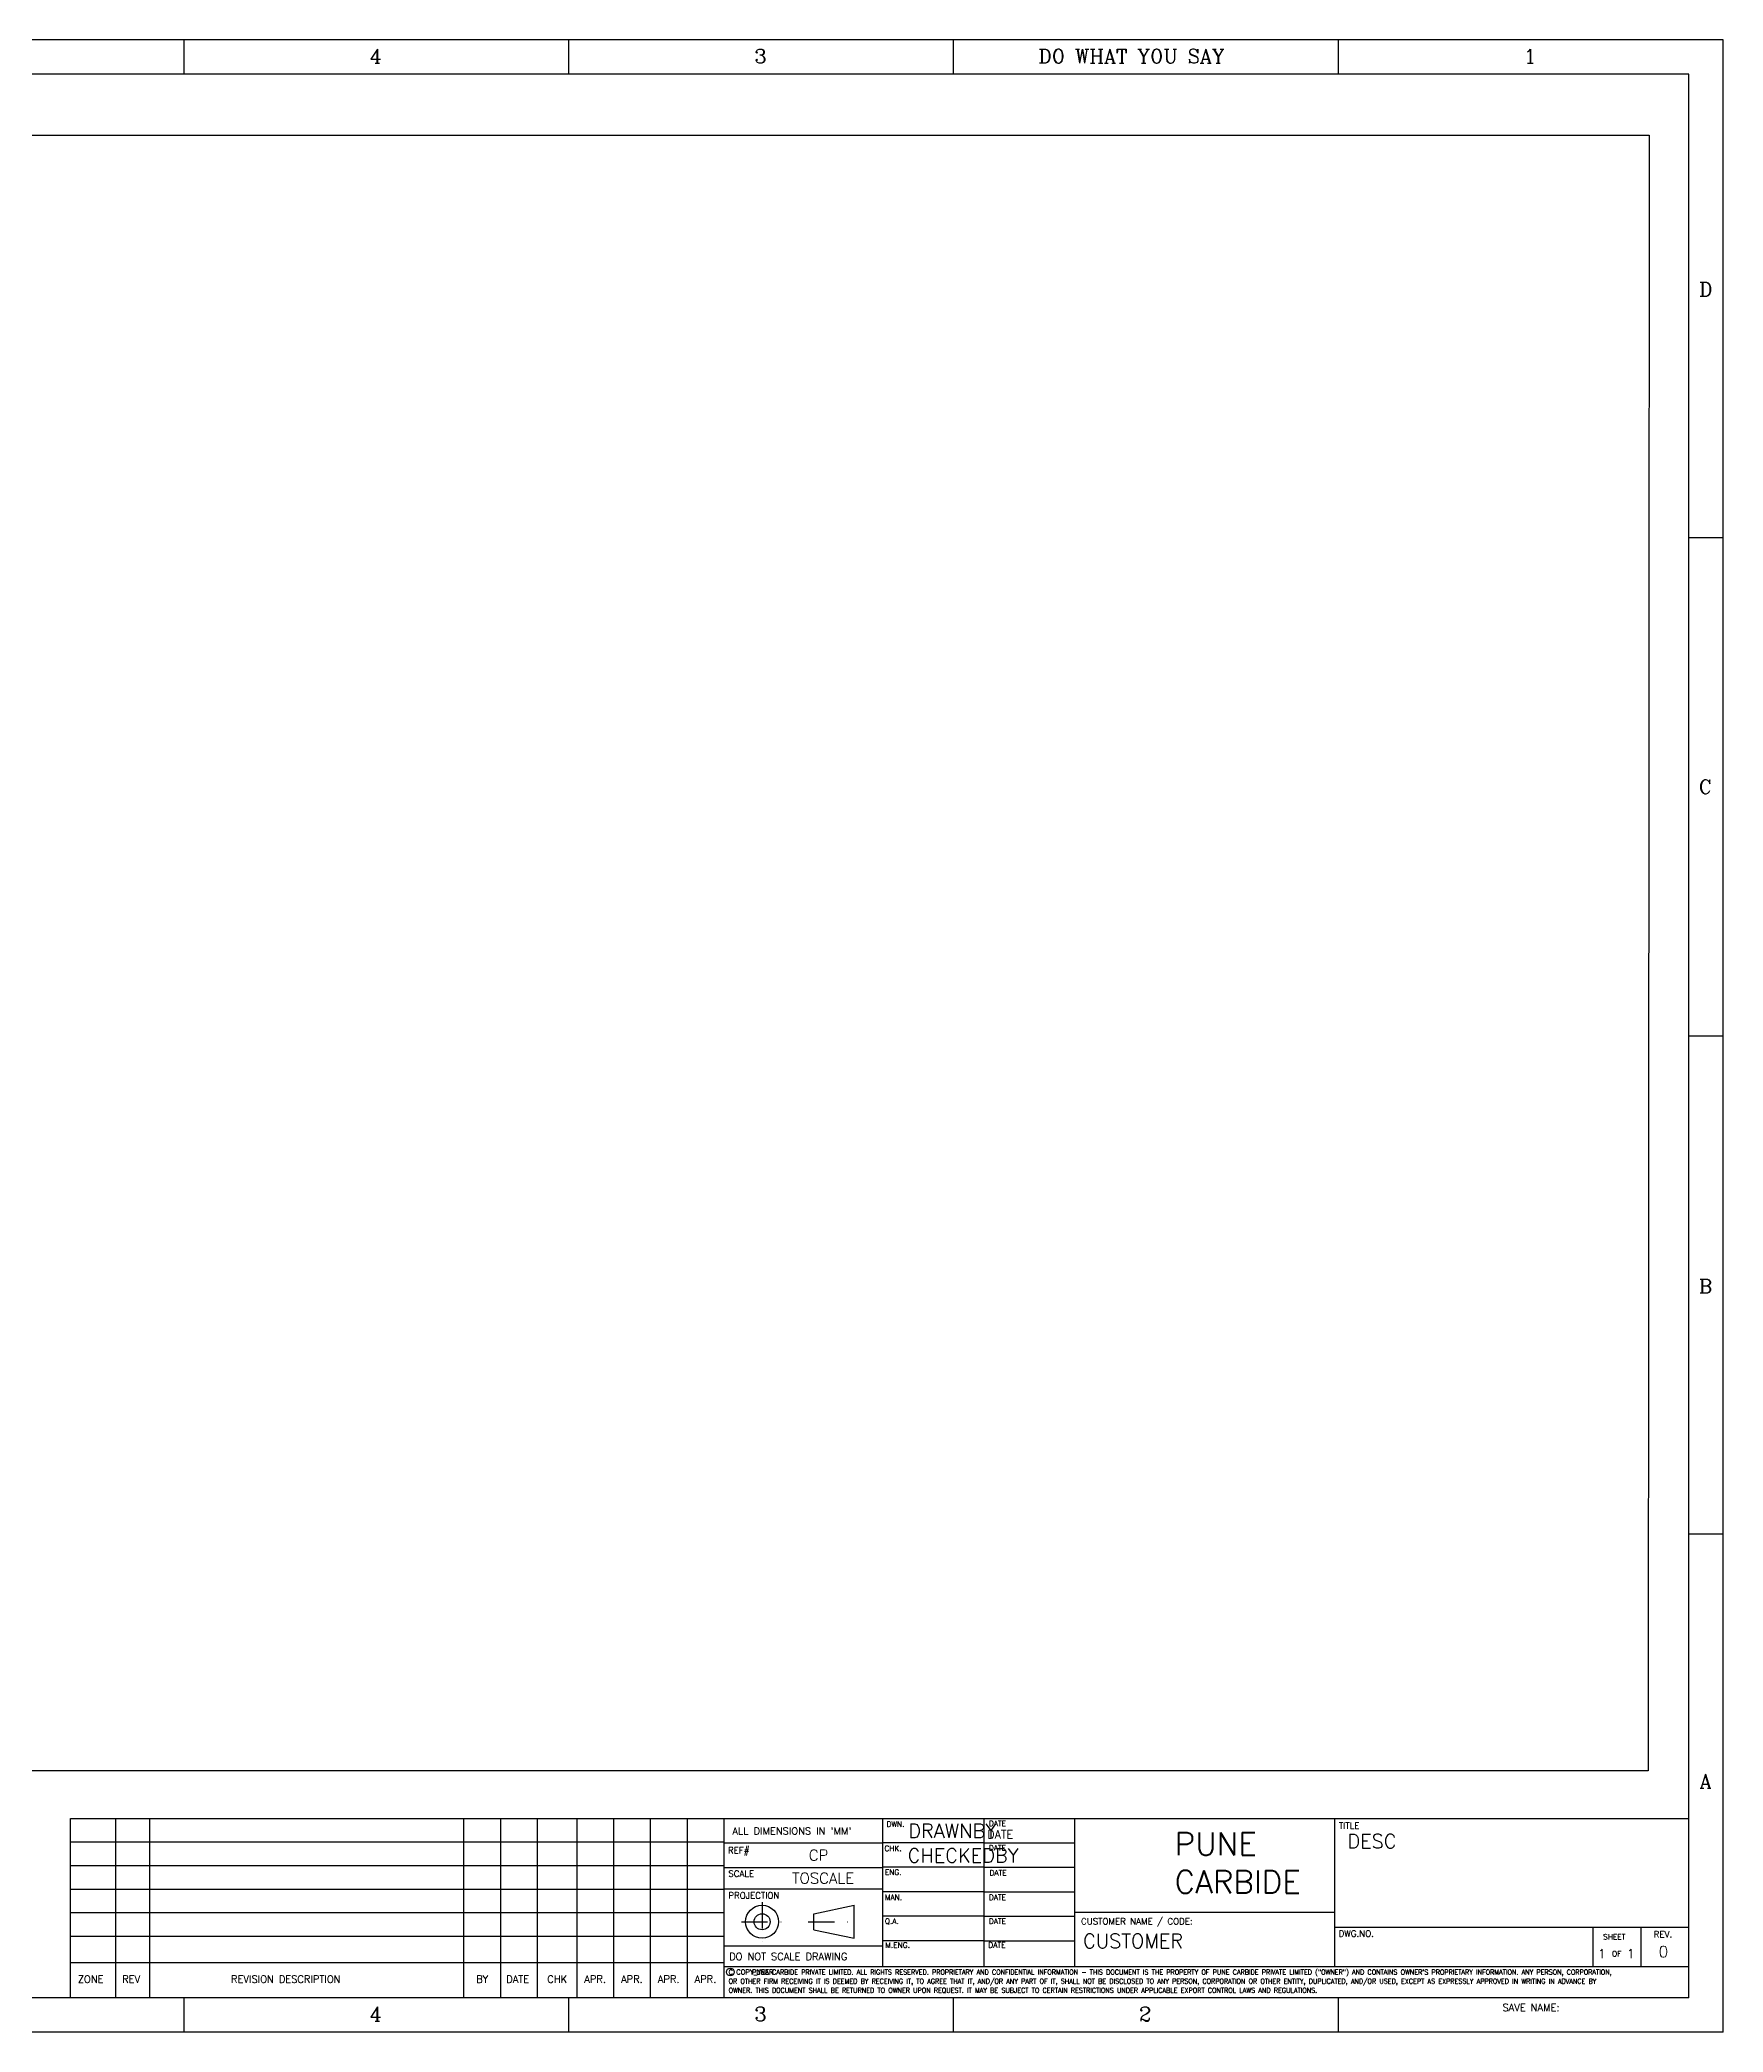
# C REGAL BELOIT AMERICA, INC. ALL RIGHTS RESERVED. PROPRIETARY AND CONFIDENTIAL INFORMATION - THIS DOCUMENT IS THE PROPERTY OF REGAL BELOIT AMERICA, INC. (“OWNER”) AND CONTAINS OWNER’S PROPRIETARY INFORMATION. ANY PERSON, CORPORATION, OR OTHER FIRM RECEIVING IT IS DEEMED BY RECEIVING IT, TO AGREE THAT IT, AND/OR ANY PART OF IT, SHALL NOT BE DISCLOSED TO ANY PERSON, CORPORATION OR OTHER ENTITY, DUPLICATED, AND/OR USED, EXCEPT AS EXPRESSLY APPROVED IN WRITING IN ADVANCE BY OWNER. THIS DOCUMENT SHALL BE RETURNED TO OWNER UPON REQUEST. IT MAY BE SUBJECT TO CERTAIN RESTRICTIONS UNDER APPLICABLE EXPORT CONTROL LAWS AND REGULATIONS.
# Model space of a CAD drawing. Header units: millimetres. Extents: x 0 to 762, y 0 to 493.
# Drawn here: x 345.3 to 762, y 0 to 493 of the extents above; entities that cross this region are included whole.
import ezdxf
from ezdxf.enums import TextEntityAlignment as Align

# ---------------------------------------------------------------- set-up
doc = ezdxf.new("R2010")
doc.units = ezdxf.units.MM
doc.header["$LTSCALE"] = 12.954
doc.linetypes.add('DASHDOT', pattern=[1, 0.5, -0.25, 0, -0.25])
doc.layers.add('BORDER', color=5, linetype='Continuous')
doc.layers.add('TEXT', color=2, linetype='Continuous')
doc.layers.add('MTAP_WINDOW', color=2, linetype='Continuous', plot=False)
doc.styles.add('ROMANC', font='romanc', dxfattribs={"height": 3.97002})
doc.styles.add('ROMANS', font='romans')

msp = doc.modelspace()

# ---------------------------------------------------------------- linework, layer by layer
at = {"layer": 'BORDER', "color": 5, "linetype": 'Continuous', "extrusion": (0, 1, 0)}
for p, q in [((761.95, 493.03), (0, 493.03)), ((380.98, 484.51), (380.98, 493.03)), ((476.22, 484.51), (476.22, 493.03)), ((571.47, 484.51), (571.47, 493.03)), ((666.71, 484.51), (666.71, 493.03)), ((761.95, 0), (761.95, 493.03)), ((753.44, 484.51), (8.52, 484.51)), ((753.44, 8.52), (753.44, 484.51)), ((761.95, 369.77), (753.44, 369.77)), ((761.95, 246.51), (753.44, 246.51)), ((761.95, 123.26), (753.44, 123.26)), ((352.9, 52.89), (514.66, 52.89)), ((352.9, 8.52), (352.9, 52.89)), ((364.1, 8.52), (364.1, 52.89)), ((372.51, 8.52), (372.51, 52.89)), ((450.25, 8.52), (450.25, 52.89)), ((459.35, 8.52), (459.35, 52.89)), ((468.45, 8.52), (468.45, 52.89)), ((478.26, 8.52), (478.26, 52.89)), ((487.36, 8.52), (487.36, 52.89)), ((496.46, 8.52), (496.46, 52.89)), ((505.56, 8.52), (505.56, 52.89)), ((514.66, 8.52), (514.66, 52.89)), ((514.66, 8.52), (514.66, 52.89)), ((514.66, 22.5), (514.66, 52.89)), ((514.66, 22.5), (514.66, 52.89)), ((514.66, 8.52), (514.66, 52.89)), ((514.66, 22.5), (514.66, 52.89)), ((514.66, 52.89), (684.82, 52.89)), ((553.87, 52.89), (553.87, 16.18)), ((578.97, 52.89), (578.97, 16.18)), ((601.38, 52.89), (601.38, 16.18)), ((601.38, 52.89), (601.38, 16.18)), ((601.38, 52.89), (601.38, 21.33)), ((601.38, 52.89), (601.38, 21.33)), ((601.38, 52.89), (601.38, 16.18)), ((601.38, 52.89), (601.38, 21.33)), ((601.38, 52.89), (601.38, 21.33)), ((665.81, 16.18), (665.81, 52.89)), ((684.82, 52.89), (753.44, 52.89)), ((352.9, 47.06), (514.66, 47.06)), ((514.66, 46.81), (553.87, 46.81)), ((352.9, 41.24), (514.66, 41.24)), ((514.66, 40.73), (553.87, 40.73)), ((352.9, 35.41), (514.66, 35.41)), ((514.66, 35.46), (553.71, 35.46)), ((352.9, 29.58), (514.66, 29.58)), ((665.81, 26), (684.82, 26)), ((684.82, 26), (753.44, 26)), ((729.68, 26), (729.68, 16.18)), ((741.56, 26), (741.56, 16.18)), ((352.9, 23.76), (514.66, 23.76)), ((514.66, 8.52), (514.66, 22.5)), ((514.66, 8.52), (514.66, 22.5)), ((514.66, 21.33), (553.71, 21.33)), ((352.9, 17.26), (514.66, 17.26)), ((684.82, 16.18), (514.66, 16.18)), ((753.44, 16.18), (684.82, 16.18)), ((753.44, 8.52), (8.52, 8.52)), ((380.98, 0), (380.98, 8.52)), ((476.22, 0), (476.22, 8.52)), ((571.47, 0), (571.47, 8.52)), ((666.71, 0), (666.71, 8.52)), ((761.95, 0), (0, 0))]:
    msp.add_line(p, q, dxfattribs=at)
at = {"layer": 'BORDER', "color": 5}
for p, q in [((578.97, 46.84), (553.87, 46.84)), ((578.97, 46.84), (601.38, 46.84)), ((578.97, 40.79), (553.87, 40.79)), ((578.97, 40.79), (601.38, 40.79)), ((578.97, 34.74), (553.87, 34.74)), ((578.97, 34.74), (601.38, 34.74)), ((601.38, 29.71), (636.08, 29.71)), ((633.4, 29.71), (665.81, 29.71)), ((578.97, 28.69), (553.87, 28.69)), ((578.97, 28.69), (601.38, 28.69)), ((578.97, 22.63), (553.87, 22.63)), ((578.97, 22.63), (601.38, 22.63))]:
    msp.add_line(p, q, dxfattribs=at)
at = {"layer": 'BORDER', "color": 4, "linetype": 'DASHDOT', "extrusion": (0, 1, 0)}
for p, q in [((524.04, 32.14), (524.04, 22.4)), ((518.95, 27.32), (529.16, 27.32)), ((535.48, 27.32), (548.47, 27.32))]:
    msp.add_line(p, q, dxfattribs=at)
at = {"layer": 'BORDER', "color": 4, "linetype": 'Continuous', "extrusion": (0, 1, 0)}
for p, q in [((536.84, 29.3), (546.87, 31.4)), ((546.87, 23.23), (546.87, 31.4)), ((536.84, 25.33), (536.84, 29.3)), ((536.84, 25.33), (546.87, 23.23))]:
    msp.add_line(p, q, dxfattribs=at)
at = {"layer": 'BORDER', "color": 4, "linetype": 'Continuous'}
for centre, radius in [((524.05, 27.32), 4.09), ((524.05, 27.32), 1.98), ((516.2, 14.87), 0.956)]:
    msp.add_circle(centre, radius, dxfattribs=at)
at = {"layer": 'MTAP_WINDOW'}
msp.add_lwpolyline([(31.73, 469.48), (743.63, 469.48), (743.39, 64.65), (31.48, 64.65)], close=True, dxfattribs=at)

# ---------------------------------------------------------------- texts
at = {"layer": 'BORDER', "color": 2, "linetype": 'Continuous', "style": 'ROMANC'}
for s, p in [('4', (426.92, 487.25)), ('3', (522.16, 487.25)), ('1', (712.65, 487.25)), ('D', (755.99, 429.54)), ('C', (755.93, 306.44)), ('B', (755.96, 182.87)), ('A', (756.09, 60.35)), ('4', (426.92, 2.73)), ('3', (522.16, 2.73)), ('2', (617.4, 2.73))]:
    msp.add_text(s, height=3.5, dxfattribs=at).set_placement(p)
at = {"layer": 'BORDER', "color": 2, "style": 'ROMANC'}
msp.add_text('DO WHAT YOU SAY', height=3.5027, dxfattribs=at).set_placement((592.45, 487.26))
at = {"layer": 'BORDER', "color": 4, "linetype": 'Continuous', "style": 'ROMANS'}
for s, height, p in [("ALL DIMENSIONS IN 'MM'", 1.7928, (516.7, 48.89)), ('TITLE', 1.569, (666.82, 50.3)), ('REF#', 1.569, (515.61, 44.25)), ('SCALE', 1.569, (515.71, 38.43)), ('PROJECTION', 1.569, (515.7, 33.04)), ('CUSTOMER NAME / CODE:', 1.5687, (603.01, 26.64)), ('DWG.NO.', 1.569, (666.76, 23.61)), ('REV.', 1.569, (744.76, 23.44)), ('SHEET', 1.345, (732.25, 22.91)), ('OF', 1.345, (734.44, 18.73)), ('DO NOT SCALE DRAWING', 1.7928, (515.9, 17.81)), ('ZONE', 1.793, (354.66, 12.22)), ('REV', 1.793, (365.66, 12.22)), ('REVISION DESCRIPTION', 1.7928, (392.59, 12.22)), ('BY', 1.793, (453.28, 12.24)), ('DATE', 1.793, (460.72, 12.22)), ('CHK', 1.793, (470.9, 12.22)), ('APR.', 1.793, (480.05, 12.22)), ('APR.', 1.793, (489.15, 12.22)), ('APR.', 1.793, (498.25, 12.22)), ('APR.', 1.793, (507.34, 12.22))]:
    msp.add_text(s, height=height, dxfattribs=at).set_placement(p)
at = {"layer": 'BORDER', "color": 4, "style": 'ROMANS'}
for s, p in [('DWN.', (557.09, 50.81)), ('DATE', (582.33, 50.99)), ('CHK.', (556.48, 44.8)), ('DATE', (582.33, 44.94)), ('ENG.', (556.5, 38.9)), ('DATE', (582.48, 38.75)), ('MAN.', (556.6, 32.7)), ('DATE', (582.33, 32.7)), ('Q.A.', (556.18, 26.8)), ('DATE', (582.33, 26.8)), ('M.ENG.', (557.61, 20.88)), ('DATE', (582.2, 20.9))]:
    msp.add_text(s, height=1.345, dxfattribs=at).set_placement(p, align=Align.CENTER)
msp.add_text('SAVE NAME:', height=1.793, dxfattribs=at).set_placement((707.32, 5.2))
at = {"layer": 'BORDER', "insert": (515.77, 12.55), "char_height": 1.23257, "width": 237.6634, "attachment_point": 4, "line_spacing_factor": 1.090909, "style": 'ROMANS'}
msp.add_mtext('{\\W0.94;\\C4;C      PUNE CARBIDE PRIVATE LIMITED. ALL RIGHTS RESERVED. PROPRIETARY AND CONFIDENTIAL INFORMATION - THIS DOCUMENT IS THE PROPERTY OF PUNE CARBIDE PRIVATE LIMITED ("OWNER") AND CONTAINS OWNER\'S PROPRIETARY INFORMATION. ANY PERSON, CORPORATION, OR OTHER FIRM RECEIVING IT IS DEEMED BY RECEIVING IT, TO AGREE THAT IT, AND/OR ANY PART OF IT, SHALL NOT BE DISCLOSED TO ANY PERSON, CORPORATION OR OTHER ENTITY, DUPLICATED, AND/OR USED, EXCEPT AS EXPRESSLY APPROVED IN WRITING IN ADVANCE BY OWNER. THIS DOCUMENT SHALL BE RETURNED TO OWNER UPON REQUEST. IT MAY BE SUBJECT TO CERTAIN RESTRICTIONS UNDER APPLICABLE EXPORT CONTROL LAWS AND REGULATIONS.}', dxfattribs=at)
at = {"layer": 'BORDER', "color": 2, "style": 'ROMANS'}
for tag, text, height, p in [('CP', '', 2.69, (538.04, 43.79)), ('1', '1', 2.24, (731.93, 19.41)), ('1', '1', 2.24, (739.07, 19.41)), ('0', '0', 2.8, (747.16, 19.92))]:
    msp.add_attdef(tag, text=text, height=height, dxfattribs=at).set_placement(p, align=Align.MIDDLE)
msp.add_attdef('COPY_YEAR', (517.66, 14.25), '2026', height=1.233, dxfattribs=at)
at = {"layer": 'TEXT', "color": 2, "insert": (626.17, 49.43), "char_height": 5.65, "attachment_point": 1, "style": 'ROMANS'}
msp.add_mtext_dynamic_manual_height_columns('PUNE \\PCARBIDE', width=1255.6427, gutter_width=634.28, heights=[597.93], dxfattribs=at)
at = {"layer": 'TEXT', "color": 2, "style": 'ROMANS'}
for tag, text, height, p in [('DRAWNBY', 'GNP', 3.5, (560.24, 49.82)), ('DATE', '01/01/27', 2, (579.83, 48.95)), ('CHECKEDBY', 'NHP', 3.5, (560.09, 43.71)), ('CUSTOMER', 'NTS', 3.5, (603.51, 22.57))]:
    msp.add_attdef(tag, text=text, height=height, dxfattribs=at).set_placement(p, align=Align.MIDDLE_LEFT)
at = {"layer": 'TEXT', "style": 'ROMANS'}
msp.add_attdef('DESC', text='DESC', height=3.5, dxfattribs=at).set_placement((668.94, 47.25), align=Align.MIDDLE_LEFT)
at = {"layer": 'TEXT', "color": 2, "style": 'ROMANS'}
msp.add_attdef('TOSCALE', text='TO SCALE', height=2.689, dxfattribs=at).set_placement((539.15, 38.1), align=Align.MIDDLE)

doc.saveas('drawing.dxf')
